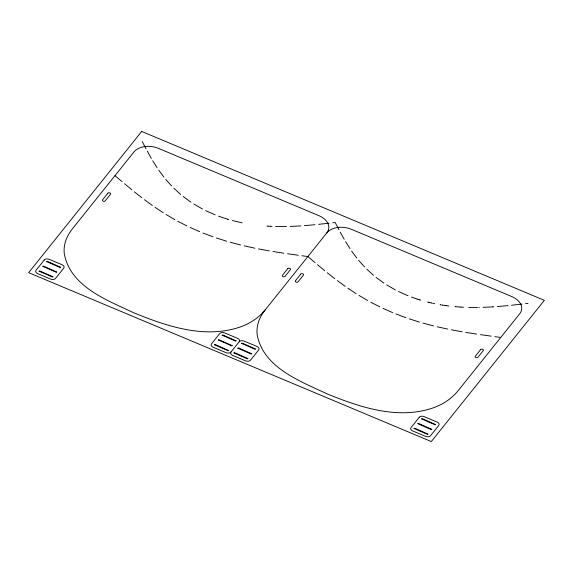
<?xml version="1.0" encoding="UTF-8"?>
<svg xmlns="http://www.w3.org/2000/svg" width="573" height="573" viewBox="0 0 573 573"><rect width="100%" height="100%" fill="white"/><g stroke="black" fill="none" stroke-linecap="round" stroke-linejoin="round"><path stroke-width="0.86" d="M265.32 309.714C261.331 314.699 258.265 320.565 257.306 326.932A65.981 44.236 7.6 0 0 257.155 334.618C263.258 367.723 300.016 381.045 326.846 393.78C359.722 407.159 397.125 419.859 432.407 408.126A65.981 44.236 7.6 0 0 441.547 404.216C447.936 400.856 453.68 396.258 458.199 390.621L519.711 313.768A18.329 12.291 7.6 0 0 511.789 296.57L351.378 229.286A18.329 12.291 7.6 0 0 326.832 232.86L265.32 309.714C260.801 315.351 255.049 319.949 248.668 323.308A65.981 44.236 7.6 0 1 239.528 327.226C204.239 338.951 166.836 326.252 133.967 312.879C107.13 300.137 70.379 286.815 64.276 253.71A65.981 44.236 7.6 0 1 64.42 246.025C65.379 239.657 68.445 233.791 72.434 228.806L133.946 151.96A18.329 12.291 7.6 0 1 158.499 148.386L318.91 215.67A18.329 12.291 7.6 0 1 326.832 232.86M239.177 341.795L231.084 351.901A3.667 2.457 7.6 0 1 226.12 352.689L213.135 347.245A3.667 2.457 7.6 0 1 211.544 343.8L219.695 333.629A3.667 2.457 7.6 0 1 224.602 332.913L237.594 338.356A3.667 2.457 7.6 0 1 239.177 341.795A3.667 2.457 7.6 0 1 244.084 341.085L257.076 346.529A3.667 2.457 7.6 0 1 258.659 349.967L250.573 360.073A3.667 2.457 7.6 0 1 245.602 360.861L232.617 355.418A3.667 2.457 7.6 0 1 231.034 351.972M332.669 222.768L335.141 222.474L338.93 229.709M525.548 303.676L528.027 303.382M329.153 223.176L318.595 224.351M522.039 304.084L511.474 305.251M315.064 224.709L304.413 225.647M507.943 305.617L497.3 306.555M300.789 225.905L290.232 226.435M493.725 306.806L492.852 306.863M492.794 306.87L483.111 307.336M286.471 226.528L275.584 226.493M479.35 307.436L478.906 307.443M477.56 307.465L469.967 307.436M469.466 307.422L468.764 307.407M271.939 226.371L270.485 226.306M463.564 307.221L461.931 307.135M270.392 226.299L268.243 226.185M461.666 307.121L460.212 307.035M267.985 226.163L266.932 226.099M459.947 307.013L455.979 306.72M455.728 306.698L454.976 306.627M448.824 305.982L446.739 305.71M500.759 337.447L494.793 336.645M301.907 255.737L307.88 256.539L315.064 262.656M446.51 305.681L445.25 305.509M298.275 255.243L287.596 253.753M491.161 336.15L480.482 334.653M445.02 305.473L442.664 305.123M283.757 253.187L272.898 251.49M476.643 334.095L465.777 332.39M442.442 305.087L441.998 305.015M441.224 304.886L440.787 304.815M440.565 304.779L440.128 304.707M269.289 250.881L258.487 248.904M462.167 331.788L451.366 329.812M242.107 222.84L232.366 220.555M254.899 248.188L244.205 245.846M434.678 303.683L433.947 303.532M447.778 329.095L437.084 326.753M433.324 303.396L432.601 303.239M431.877 303.081L431.261 302.945M431.061 302.895L429.936 302.637M429.736 302.594L429.134 302.451M428.933 302.401L428.325 302.25M240.66 244.993L230.131 242.221M433.546 325.901L423.01 323.122M428.124 302.2L427.53 302.05M228.742 219.545L227.846 219.28M226.65 241.212L216.358 237.96M419.536 322.119L409.237 318.867M227.717 219.244L218.528 216.157M420.603 300.145L419.937 299.944M419.744 299.887L419.271 299.743M418.799 299.593L418.326 299.443M417.86 299.292L417.108 299.056M416.922 298.991L416.177 298.748M415.712 298.59L411.407 297.065M212.97 236.792L202.985 233.032M405.856 317.693L395.864 313.94M215.212 214.875L205.628 210.613M408.098 295.783L398.507 291.521M199.712 231.7L190.107 227.452M392.598 312.607L383 308.367M379.856 306.87L370.781 302.222M186.927 225.941L177.895 221.314M395.442 289.959L386.66 284.903M202.534 209.038L193.781 203.995M367.694 300.524L358.977 295.417M174.815 219.617L166.091 214.51M356.141 293.655L347.875 288.198M163.262 212.748L154.989 207.29M383.889 283.098L376.046 277.382M190.981 202.176L183.167 196.475M345.19 286.335L337.325 280.605M152.303 205.428L144.439 199.698M334.761 278.664L327.233 272.734M141.882 197.757L134.347 191.833M324.769 270.735L317.471 264.683M131.883 189.828L124.585 183.775M373.575 275.362L366.749 269.16M180.696 194.455L173.812 188.202M122.178 181.748L114.994 175.632M364.557 266.946L358.612 260.3M171.642 186.003L165.726 179.392M356.771 258.029L351.657 251.11M163.892 177.121L158.771 170.202M349.967 248.618L345.612 241.677M157.081 167.71L152.733 160.777M344.215 239.299L340.212 232.108M151.336 158.392L147.333 151.2M146.043 148.801L142.262 141.574M39.036 271.179L52.315 277.01L53.088 276.845L39.831 270.943L39.036 271.179M42.86 266.402L56.14 272.232L56.913 272.068L43.648 266.166L42.86 266.402M46.678 261.625L59.964 267.462L60.738 267.29L47.473 261.388L46.692 261.589M214.503 344.781L227.782 350.612L228.555 350.447L215.29 344.545L214.51 344.745M218.32 340.004L231.607 345.834L232.38 345.669L219.115 339.768L218.32 340.004M222.145 335.226L235.431 341.057L236.205 340.892L222.94 334.99L222.152 335.191M233.985 352.954L247.264 358.784L248.037 358.619L234.78 352.717L233.985 352.954M237.809 348.176L251.089 354.007L251.862 353.842L238.597 347.94L237.809 348.176M241.627 343.399L254.913 349.229L255.687 349.064L242.422 343.163L241.648 343.327M414.028 428.475L427.315 434.305L428.088 434.141L414.823 428.239L414.028 428.475M417.853 423.698L431.14 429.528L431.913 429.363L418.648 423.461L417.875 423.626M421.678 418.92L434.964 424.758L435.738 424.586L422.473 418.684L421.685 418.884M141.703 131.432L28.65 272.669L431.297 441.568L544.35 300.331L141.703 131.432M44.228 260.027L36.085 270.205A3.667 2.457 7.6 0 0 37.668 273.643L50.653 279.087A3.667 2.457 7.6 0 0 55.624 278.299L63.71 268.2A3.667 2.457 7.6 0 0 62.128 264.762L49.135 259.311A3.667 2.457 7.6 0 0 44.228 260.027M107.889 193.187L102.567 199.834A1.468 0.981 7.6 0 0 103.204 201.209A1.468 0.981 7.6 0 0 105.167 200.922L110.489 194.276A1.468 0.981 7.6 0 0 109.851 192.9A1.468 0.981 7.6 0 0 107.889 193.187M287.782 268.644L282.46 275.291A1.468 0.981 7.6 0 0 283.098 276.666A1.468 0.981 7.6 0 0 285.06 276.379L290.382 269.733A1.468 0.981 7.6 0 0 289.745 268.357A1.468 0.981 7.6 0 0 287.782 268.644M300.768 274.087L295.453 280.734A1.468 0.981 7.6 0 0 296.083 282.109A1.468 0.981 7.6 0 0 298.046 281.823L303.368 275.183A1.468 0.981 7.6 0 0 302.737 273.801A1.468 0.981 7.6 0 0 300.768 274.087M419.228 417.323L411.142 427.429A3.667 2.457 7.6 0 0 412.66 430.939L425.653 436.382A3.667 2.457 7.6 0 0 430.559 435.673L438.71 425.495A3.667 2.457 7.6 0 0 437.12 422.057L424.135 416.607A3.667 2.457 7.6 0 0 419.228 417.323M480.661 349.551L475.346 356.191A1.468 0.981 7.6 0 0 475.977 357.573A1.468 0.981 7.6 0 0 477.939 357.287L483.261 350.64A1.468 0.981 7.6 0 0 482.631 349.265A1.468 0.981 7.6 0 0 480.661 349.551"/></g></svg>
